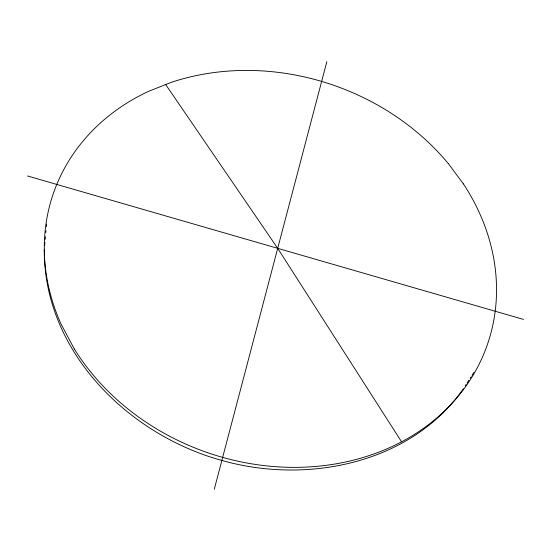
<?xml version="1.0" encoding="UTF-8"?>
<svg xmlns="http://www.w3.org/2000/svg" width="551" height="551" viewBox="0 0 551 551"><rect width="100%" height="100%" fill="white"/><g stroke="black" fill="none" stroke-linecap="round" stroke-linejoin="round"><path stroke-width="0.83" d="M44.679 245.112L44.913 242.598M45.216 239.244L45.444 236.73M45.823 232.536L45.974 230.862M46.353 226.668L46.58 224.154M214.256 489.329L326.846 61.671M463.391 388.724C410.605 464.204 306.363 484.543 221.488 460.354C127.708 434.477 43.55 350.98 44.3 249.3M465.216 385.907L466.132 384.495M467.041 383.083L468.867 380.266M470.23 378.151L471.146 376.739M472.055 375.334L473.881 372.51M27.55 175.976L523.45 319.415M448.5 163.785L463.357 183.862M165.686 84.558L277.704 248.336L401.583 441.819A229.085 193.98 19.6 0 0 463.391 183.848M74.316 349.017L60.851 323.644A229.058 193.973 19.4 0 1 148.405 91.411L171.395 82.292A230.146 194.964 19.5 0 1 448.48 163.792M401.569 441.799A229.981 194.689 19.5 0 1 74.344 349.003"/></g></svg>
